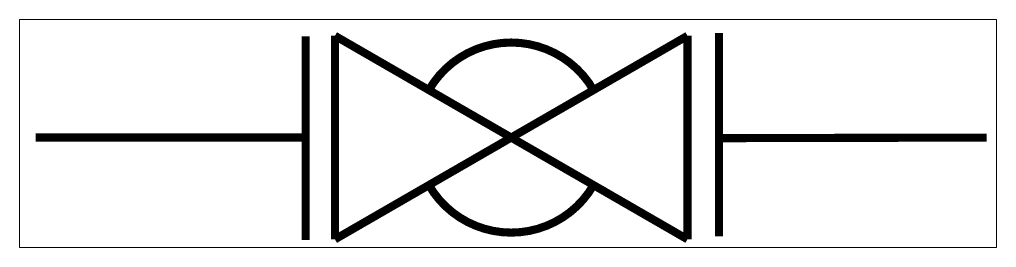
# Paper-space layout '布局1' of a CAD drawing. Extents: x 0 to 60, y 0 to 14.
# The model-space entities are those that its viewports show. They can reach past a viewport. Long polylines and large blocks are cut down to what shows.
import ezdxf

# ---------------------------------------------------------------- set-up
doc = ezdxf.new("R2010")
doc.units = 0
doc.linetypes.add('CONTINUOUS1', pattern=[0])
doc.layers.add('003_THICK', color=7, linetype='CONTINUOUS1')

msp = doc.modelspace()

# ---------------------------------------------------------------- linework, layer by layer
at = {"layer": '003_THICK', "const_width": 0.5}
for points in [[(17.572, 12.964), (17.572, 0.464)], [(19.372, 0.5), (41.022, 13)], [(19.372, 13), (41.022, 0.5)], [(19.372, 13), (19.372, 0.5)], [(41.022, 13), (41.022, 0.5)], [(42.964, 13.178), (42.964, 0.678)], [(17.444, 6.75), (1, 6.75)], [(42.964, 6.714), (59.394, 6.75)]]:
    msp.add_lwpolyline(points, dxfattribs=at)
for points in [[(35.252, 9.669, 0.57735), (25.141, 9.669, 0.57735)], [(25.141, 3.831, 0.57735), (35.252, 3.831, 0.57735)]]:
    msp.add_lwpolyline(points, format="xyb", dxfattribs=at)

psp = doc.layouts.new('布局1')

# ---------------------------------------------------------------- viewports
at = {"layer": '003_THICK'}
psp.add_viewport(center=(30, 7), size=(60, 14), view_center_point=(30, 7), view_height=14, dxfattribs=at)

doc.saveas('drawing.dxf')
